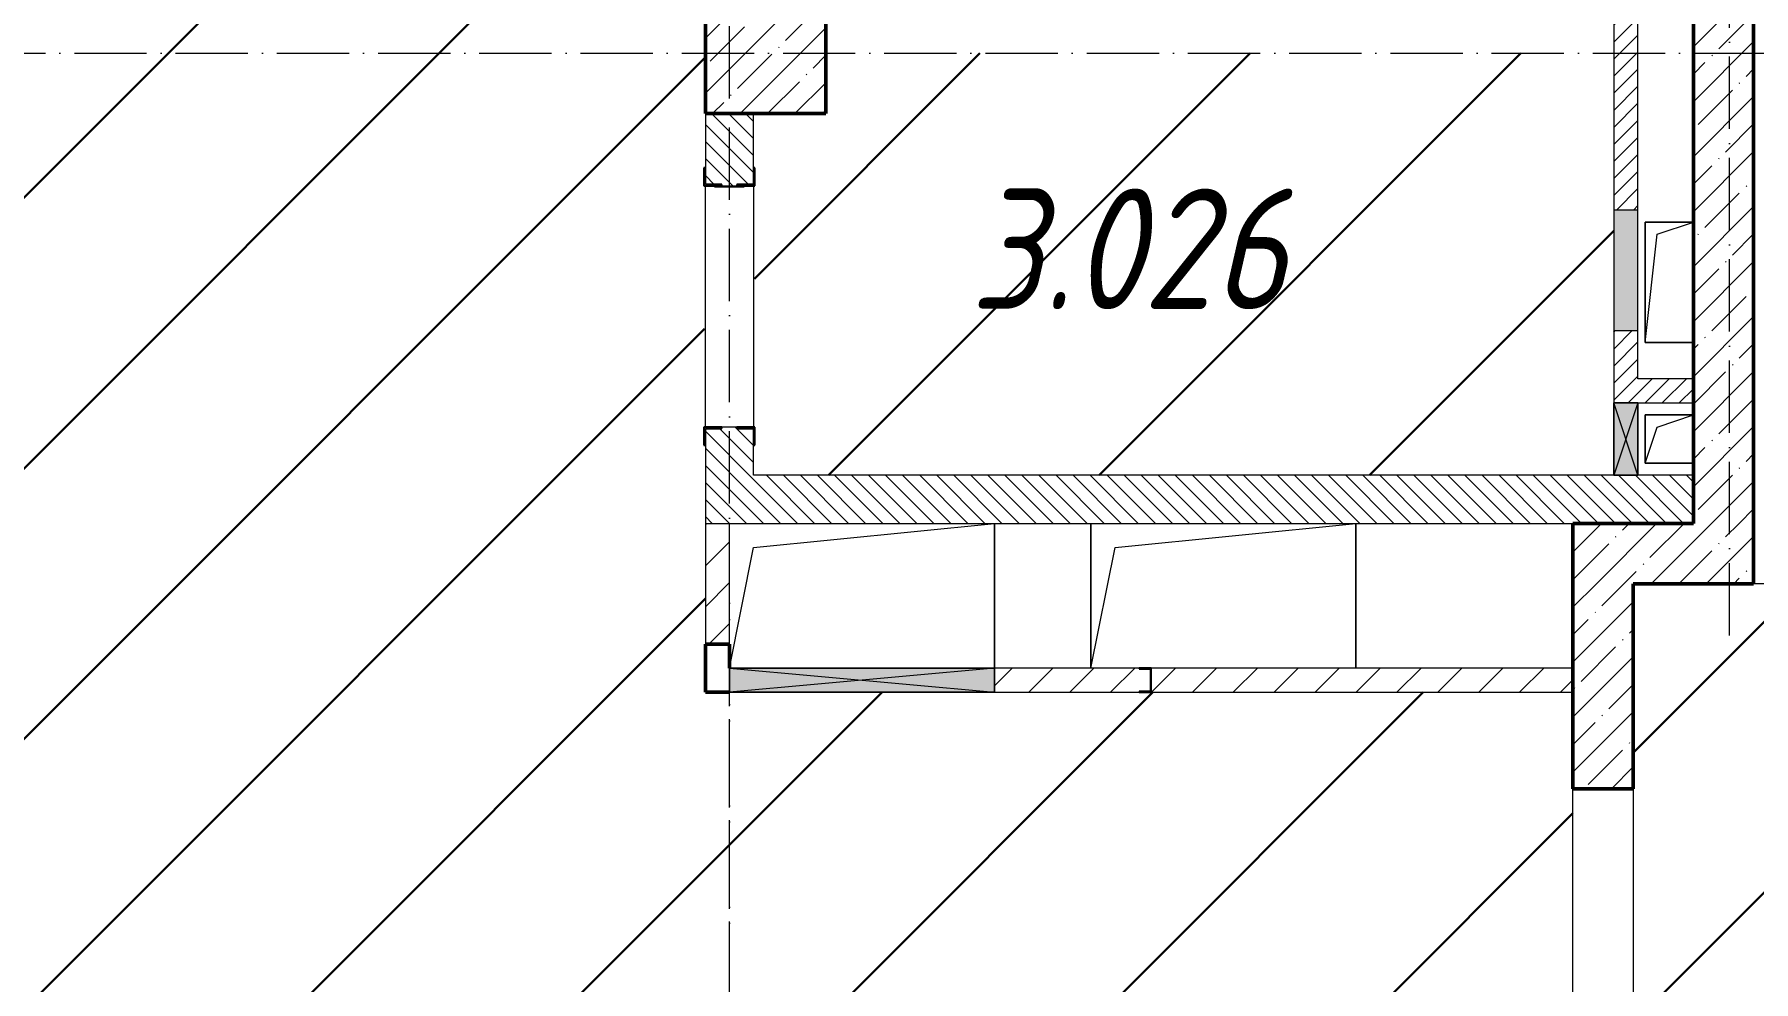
# Model space of a CAD drawing. Header units: millimetres. Extents: x -17017 to 628417, y -109036 to 199237.
# Drawn here: x 374236 to 381371, y -38782 to -34854 of the extents above; entities that cross this region are included whole.
import ezdxf

# ---------------------------------------------------------------- set-up
doc = ezdxf.new("R2010")
doc.units = ezdxf.units.MM
doc.linetypes.add('50_200_ШТРИХ_1Т_ш5_п1_п1_', pattern=[700, 500, -100, 0, -100])
for name, color, linetype, lineweight in [('A-DETL-GENF-OTLN', 7, 'Continuous', 9), ('A-FLOR-____-OTLN', 7, 'Continuous', 9), ('A-GENM-____-MCUT', 7, 'Continuous', 25), ('A-GENM-____-OTLN', 7, 'Continuous', 9), ('A-GENM-____-OTLN-1', 7, 'Continuous', 25), ('A-GLAZ-____-OTLN', 7, 'Continuous', 9), ('A-WALL-____-MCUT', 7, 'Continuous', 13), ('A-WALL-____-MCUT-2', 7, 'Continuous', 50), ('A-WALL-____-OTLN', 7, 'Continuous', 9), ('A-WALL-____-PATT-1', 7, 'Continuous', 9), ('A-WALL-FNSH-MCUT-1', 7, 'Continuous', 9), ('I-WALL-____-OTLN', 7, 'Continuous', 9), ('S-COLS-____-MCUT', 7, 'Continuous', 50), ('S-COLS-____-OTLN', 7, 'Continuous', 9), ('S-GRID-____-OTLN-1', 7, '50_200_ШТРИХ_1Т_ш5_п1_п1_', 9), ('Марки помещений', 7, 'Continuous', 9), ('стяжа', 7, 'Continuous', 30)]:
    doc.layers.add(name, color=color, linetype=linetype, lineweight=lineweight)
doc.styles.add('ISOCPEUR_I_2', font='isocpeui.ttf', dxfattribs={"width": 0.85, "height": 2.3})
pattern_1 = [(45, (283770.71, -86863.46), (-84.85281, 84.85281), [])]
pattern_2 = [(45, (283770.7, -86863.46), (-114.04925, 114.04925), []), (45, (283884.76, -86863.46), (-114.04925, 114.04925), [201.612, -40.322, 3.353, -36.97])]
pattern_3 = [(45, (283770.707, -86863.456), (-35.35534, 35.35534), [])]
pattern_4 = [(135, (283770.707, -86863.456), (-35.35534, -35.35534), [])]

# ---------------------------------------------------------------- blocks, each defined once
blk = doc.blocks.new('BSC_Колонна _Прямоугольная - 500х500-V146-АР1_План отверстий 3 этажа в осях 1-64_Ю-ЯЯ')
at = {"layer": 'S-COLS-____-OTLN'}
h = blk.add_hatch(dxfattribs=at)
h.set_pattern_fill('FP_151', color=256, style=0, pattern_type=2)
h.set_pattern_definition([(45, (-93500, -51931.04), (-114.04925, 114.04925), []), (45, (-93385.95, -51931.04), (-114.04925, 114.04925), [201.613, -40.323, 3.353, -36.97])])
h.paths.add_polyline_path([(-250, -250), (250, -250), (250, 250), (-250, 250)], flags=0)
at = {"layer": 'S-COLS-____-MCUT'}
for p, q in [((250, 250), (-250, 250)), ((-250, 250), (-250, -250)), ((250, -250), (250, 250)), ((-250, -250), (250, -250))]:
    blk.add_line(p, q, dxfattribs=at)
blk = doc.blocks.new('154_Стойка_СКБ_Уголок - СМ-2180_200-28268025-АР1_План отверстий 3 этажа в осях 1-64_Ю-ЯЯ')
at = {"layer": 'A-GENM-____-MCUT'}
for p, q in [((125, 156), (125, 81)), ((200, 156), (125, 156)), ((131, 81), (131, 150)), ((131, 150), (200, 150)), ((200, 150), (200, 156)), ((125, 81), (131, 81)), ((131, 19), (125, 19)), ((125, 19), (125, -56)), ((131, -50), (131, 19)), ((125, -56), (200, -56)), ((200, -50), (131, -50)), ((200, -56), (200, -50))]:
    blk.add_line(p, q, dxfattribs=at)
blk = doc.blocks.new('Стойка_Влож_Полоса боковая - Полоса-28213942-АР1_План отверстий 3 этажа в осях 1-64_Ю-ЯЯ')
at = {"layer": 'A-GENM-____-OTLN'}
for p, q in [((-5, 60), (0, 60)), ((-5, -60), (-5, 60)), ((0, -60), (-5, -60))]:
    blk.add_line(p, q, dxfattribs=at)
blk = doc.blocks.new('154_Фахверк_СКБ_Швеллер - Тип_100_3960-28515445-АР1_План отверстий 3 этажа в осях 1-64_Ю-ЯЯ')
at = {"layer": 'A-GENM-____-MCUT'}
for p, q in [((175, 50), (125, 50)), ((125, 50), (125, -50)), ((128, 47), (175, 47)), ((128, -47), (128, 47)), ((175, 47), (175, 50)), ((125, -50), (175, -50)), ((175, -47), (128, -47)), ((175, -50), (175, -47))]:
    blk.add_line(p, q, dxfattribs=at)
blk = doc.blocks.new('AR_Отверстие Ниша - Лючок-32405250-АР1_План отверстий 3 этажа в осях 1-64_Ю-ЯЯ')
at = {"layer": 'A-GLAZ-____-OTLN'}
blk.add_hatch(color=256, dxfattribs=at).paths.add_polyline_path([(250, -50), (250, 50), (-250, 50), (-250, -50)], flags=0)
for p, q in [((250, 50), (-250, 50)), ((-250, 50), (-250, -50)), ((250, -50), (250, 50)), ((-250, -50), (250, -50))]:
    blk.add_line(p, q, dxfattribs=at)
blk = doc.blocks.new('AR_Отверстие прямоугольное _в плите_ - AR_Отверстие прямоугольное _в плите_-30229458-АР1_План отверстий 3 этажа в осях 1-64_Ю-ЯЯ')
at = {"layer": 'A-GENM-____-OTLN'}
for p, q in [((100, 250), (-100, 250)), ((-100, 250), (-100, -250)), ((-50, 200), (100, 250)), ((-100, -250), (-50, 200)), ((-100, -250), (100, -250))]:
    blk.add_line(p, q, dxfattribs=at)
blk = doc.blocks.new('AR_Отверстие прямоугольное _в плите_ - AR_Отверстие прямоугольное _в плите_-V194-АР1_План отверстий 3 этажа в осях 1-64_Ю-ЯЯ')
at = {"layer": 'A-GENM-____-OTLN'}
for p, q in [((100, 100), (-100, 100)), ((-100, 100), (-100, -100)), ((-50, 50), (100, 100)), ((-100, -100), (-50, 50)), ((-100, -100), (100, -100))]:
    blk.add_line(p, q, dxfattribs=at)
blk = doc.blocks.new('AR_Отверстие прямоугольное _в плите_ - AR_Отверстие прямоугольное _в плите_-30552682-АР1_План отверстий 3 этажа в осях 1-64_Ю-ЯЯ')
at = {"layer": 'A-GENM-____-OTLN'}
for p, q in [((-550, 300), (-550, -300)), ((-450, 200), (550, 300)), ((550, -300), (550, 300)), ((-550, -300), (-450, 200))]:
    blk.add_line(p, q, dxfattribs=at)
blk = doc.blocks.new('AR_Отверстие прямоугольное _в плите_ - AR_Отверстие прямоугольное _в плите_-V204-АР1_План отверстий 3 этажа в осях 1-64_Ю-ЯЯ')
at = {"layer": 'A-GENM-____-OTLN'}
for p, q in [((-450, 200), (550, 300)), ((550, -300), (550, 300)), ((-550, -300), (-450, 200))]:
    blk.add_line(p, q, dxfattribs=at)
blk = doc.blocks.new('AR_Отверстие прямоугольное _в стене_ - AR_Отверстие прямоугольное _в стене__ОВ-36943067-АР1_План отверстий 3 этажа в осях 1-64_Ю-ЯЯ')
at = {"layer": 'A-GLAZ-____-OTLN'}
blk.add_hatch(color=256, dxfattribs=at).paths.add_polyline_path([(550, -50), (550, 50), (-550, 50), (-550, -50)], flags=0)
at = {"layer": 'A-DETL-GENF-OTLN'}
for p, q in [((-550, -50), (-550, 50)), ((-550, 50), (550, 50)), ((550, 50), (-550, -50)), ((-550, 50), (550, -50)), ((550, 50), (-550, 50)), ((-550, 50), (-550, -50)), ((550, 50), (550, -50)), ((550, -50), (550, 50)), ((550, -50), (-550, -50)), ((-550, -50), (550, -50))]:
    blk.add_line(p, q, dxfattribs=at)
blk = doc.blocks.new('AR_Отверстие прямоугольное _в стене__БезПР - AR_Отверстие прямоугольное _в стене__БезПР-36789536-АР1_План отверстий 3 этажа в осях 1-64_Ю-ЯЯ')
at = {"layer": 'A-GLAZ-____-OTLN'}
blk.add_hatch(color=256, dxfattribs=at).paths.add_polyline_path([(150, 50), (-150, 50), (-150, -50), (150, -50)], flags=0)
at = {"layer": 'A-DETL-GENF-OTLN'}
for p, q in [((-150, -50), (-150, 50)), ((-150, 50), (150, 50)), ((150, 50), (-150, -50)), ((-150, 50), (150, -50)), ((150, 50), (-150, 50)), ((-150, 50), (-150, -50)), ((150, 50), (150, -50)), ((150, -50), (150, 50)), ((150, -50), (-150, -50)), ((-150, -50), (150, -50))]:
    blk.add_line(p, q, dxfattribs=at)
blk = doc.blocks.new('BSC_Колонна _Прямоугольная1 - 200х100 _металл_-V211-АР1_План отверстий 3 этажа в осях 1-64_Ю-ЯЯ')
at = {"layer": 'S-COLS-____-MCUT'}
for p, q in [((0, 50), (-100, 50)), ((-100, 50), (-100, -50)), ((100, -50), (100, 50)), ((-100, -50), (100, -50))]:
    blk.add_line(p, q, dxfattribs=at)
blk = doc.blocks.new('3эт')
at = {"layer": 'S-GRID-____-OTLN-1', "color": 251, "ltscale": 0.6, "true_color": 0x636466}
for p, q in [((377120.7, -46882.4), (377120.7, 4029.4)), ((381270.7, -37346.8), (381270.7, 4029.4)), ((352977.2, -34932.4), (387845.1, -34932.4)), ((377120.7, -91346.1), (377120.7, -36982.5))]:
    blk.add_line(p, q, dxfattribs=at)

msp = doc.modelspace()

# ---------------------------------------------------------------- hatches: boundary and pattern name
at = {"layer": 'A-WALL-____-PATT-1'}
h = msp.add_hatch(dxfattribs=at)
h.set_pattern_fill('FP_12', color=256, style=0, pattern_type=2)
h.set_pattern_definition(pattern_2)
h.paths.add_polyline_path([(381120.7, -36882.4), (381370.7, -36882.4), (381370.7, -31682.4), (381120.7, -31682.4), (381120.7, -36097.9)], flags=0)
h = msp.add_hatch(dxfattribs=at)
h.set_pattern_fill('FP_8', color=256, style=0, pattern_type=2)
h.set_pattern_definition(pattern_3)
h.paths.add_polyline_path([(380890.7, -36382.4), (380890.7, -36082.4), (380790.7, -36082.4), (380790.7, -36382.4), (380865.7, -36382.4)], flags=0)
h.paths.add_polyline_path([(380852.9, -35582.4), (380890.7, -35582.4), (380890.7, -31982.4), (380790.7, -31982.4), (380790.7, -35582.4), (380850.7, -35582.4)], flags=0)
h = msp.add_hatch(dxfattribs=at)
h.set_pattern_fill('FP_9', color=256, style=0, pattern_type=2)
h.set_pattern_definition(pattern_4)
h.paths.add_polyline_path([(377220.7, -36882.4), (377220.7, -36488.4), (377151.7, -36488.4), (377151.7, -36482.4), (377089.7, -36482.4), (377089.7, -36488.4), (377020.7, -36488.4), (377020.7, -36882.4)], flags=0)
h.paths.add_polyline_path([(377089.7, -35482.4), (377151.7, -35482.4), (377151.7, -35476.4), (377220.7, -35476.4), (377220.7, -35182.4), (377020.7, -35182.4), (377020.7, -35476.4), (377089.7, -35476.4)], flags=0)
h = msp.add_hatch(dxfattribs=at)
h.set_pattern_fill('FP_8', color=256, style=0, pattern_type=2)
h.set_pattern_definition(pattern_3)
h.paths.add_polyline_path([(381120.7, -36382.4), (381120.7, -36282.4), (380890.7, -36282.4), (380890.7, -36382.4), (380967.2, -36382.4)], flags=0)
h = msp.add_hatch(dxfattribs=at)
h.set_pattern_fill('FP_9', color=256, style=0, pattern_type=2)
h.set_pattern_definition(pattern_4)
h.paths.add_polyline_path([(381120.7, -36882.4), (381120.7, -36682.4), (377220.7, -36682.4), (377220.7, -36882.4), (380967.2, -36882.4)], flags=0)
h = msp.add_hatch(dxfattribs=at)
h.set_pattern_fill('FP_7', color=256, style=0, pattern_type=2)
h.set_pattern_definition(pattern_1)
h.paths.add_polyline_path([(377020.7, -37382.4), (377120.7, -37382.4), (377120.7, -36882.4), (377020.7, -36882.4)], flags=0)
h = msp.add_hatch(dxfattribs=at)
h.set_pattern_fill('FP_12', color=256, style=0, pattern_type=2)
h.set_pattern_definition(pattern_2)
h.paths.add_polyline_path([(380870.7, -37132.4), (381370.7, -37132.4), (381370.7, -36882.4), (380620.7, -36882.4), (380620.7, -37132.4)], flags=0)
h = msp.add_hatch(dxfattribs=at)
h.set_pattern_fill('FP_12', color=256, style=0, pattern_type=2)
h.set_pattern_definition(pattern_2)
h.paths.add_polyline_path([(380620.7, -39782.4), (380870.7, -39782.4), (380870.7, -39582.4), (380620.7, -39582.4)], flags=0)
h.paths.add_polyline_path([(380870.7, -37982.4), (380870.7, -37132.4), (380620.7, -37132.4), (380620.7, -37982.4)], flags=0)
h = msp.add_hatch(dxfattribs=at)
h.set_pattern_fill('FP_7', color=256, style=0, pattern_type=2)
h.set_pattern_definition(pattern_1)
h.paths.add_polyline_path([(380620.7, -37582.4), (380620.7, -37482.4), (378870.7, -37482.4), (378870.7, -37582.4), (379199.8, -37582.4)], flags=0)
h.paths.add_polyline_path([(378820.7, -37582.4), (378820.7, -37579.4), (378867.7, -37579.4), (378867.7, -37485.4), (378820.7, -37485.4), (378820.7, -37482.4), (378220.7, -37482.4), (378220.7, -37582.4)], flags=0)
at = {"layer": 'стяжа'}
h = msp.add_hatch(dxfattribs=at)
h.set_pattern_fill('ANSI31', color=5, scale=250)
h.paths.add_polyline_path([(378870.7, -32282.4), (378070.7, -32282.4), (377370.7, -32282.4), (377320.7, -32282.4), (377220.7, -32282.4), (377220.7, -33007.4), (377226.7, -33007.4), (377226.7, -33082.4), (377220.7, -34232.4), (377226.7, -34232.4), (377226.7, -34307.4), (377224.7, -34432.4), (379190.7, -34432.4), (379240.7, -34432.4), (379960.7, -34432.4), (380260.7, -34432.4), (380790.7, -34432.4), (380790.7, -32082.4), (380690.7, -32082.4), (380390.7, -32082.4), (378855.7, -32082.4), (378855.7, -32317.4), (378890.7, -32317.4), (378890.7, -33547.4), (378870.7, -33547.4)])
h.paths.add_polyline_path([(377620.7, -32682.4), (377420.7, -32682.4), (377420.7, -32482.4), (377620.7, -32482.4)], flags=16)
h.paths.add_polyline_path([(378870.7, -34197.4), (378890.7, -34197.4), (378890.7, -34397.4), (378870.7, -34397.4)], flags=0)
h.paths.add_polyline_path([(380790.7, -35582.4), (380790.7, -34932.4), (377520.7, -34932.4), (377520.7, -35182.4), (377220.7, -35182.4), (377220.7, -35407.4), (377226.7, -35407.4), (377226.7, -35482.4), (377220.7, -36482.4), (377226.7, -36482.4), (377226.7, -36557.4), (377220.7, -36682.4), (380790.7, -36682.4), (380790.7, -36382.4), (380790.7, -36082.4)])
h.paths.add_polyline_path([(366970.7, -37607.4), (366964.7, -37607.4), (366964.7, -37532.4), (366970.5, -35807.4), (366964.7, -35807.4), (366964.7, -35738.4), (366964.7, -35732.4), (366964.7, -35657.4), (366970.7, -35182.4), (366670.7, -35182.4), (366670.7, -34782.4), (366294.7, -34782.4), (366294.7, -34788.4), (365746.7, -34788.4), (365466.7, -34782.4), (365420.7, -34782.4), (364270.7, -34782.4), (364224.7, -34782.4), (361570.7, -34782.4), (361520.7, -34782.4), (358770.7, -34782.4), (358770.7, -35182.4), (358720.7, -35182.4), (358720.7, -35282.4), (358520.7, -35282.4), (358520.7, -35407.4), (358526.7, -35407.4), (358526.7, -35482.4), (358520.7, -37276.4), (358526.7, -37276.4), (358526.7, -37351.4), (358520.7, -38407.4), (358526.7, -38407.4), (358526.7, -38482.4), (358520.7, -40282.4), (358526.7, -40282.4), (358526.7, -40357.4), (358520.7, -40432.4), (358770.7, -40432.4), (358770.7, -40932.4), (358720.7, -40932.4), (358720.7, -41032.4), (358520.7, -41032.4), (358520.7, -41407.4), (358526.7, -41407.4), (358526.7, -41482.4), (358520.7, -43282.4), (358526.7, -43282.4), (358526.7, -43382.4), (358770.7, -43382.4), (358770.7, -43882.4), (361270.7, -43882.4), (361270.7, -43382.4), (361270.7, -43232.4), (362170.7, -43232.4), (362720.7, -43232.4), (362770.7, -43232.4), (362870.7, -43232.4), (362870.7, -43882.4), (366670.7, -43882.4), (366670.7, -43382.4), (367170.7, -43382.4), (367170.7, -43682.4), (371470.7, -43682.4), (371470.7, -43632.4), (370370.7, -43632.4), (370370.7, -43132.4), (369970.7, -43132.4), (369970.7, -43632.4), (368870.7, -43632.4), (368870.7, -43132.4), (368480.7, -43132.4), (368470.7, -43133.7), (368470.7, -43633.7), (367570.7, -43633.7), (367570.7, -43132.4), (369320.7, -43132.4), (369320.7, -43032.4), (369370.7, -43032.4), (370420.7, -43032.4), (371470.7, -43032.4), (371570.7, -43032.4), (371570.7, -43682.4), (372070.7, -43682.4), (372370.7, -43682.4), (372520.7, -43682.4), (372520.7, -43382.4), (373020.7, -43382.4), (373020.7, -43882.4), (376470.7, -43882.4), (376470.7, -43382.4), (376970.7, -43382.4), (376970.7, -42604.5, -0.268162), (376945.7, -42561.2, -0.268162), (376970.7, -42517.9), (376970.7, -40032.4), (376470.7, -40032.4), (376470.7, -39532.4), (376970.7, -39532.4), (376970.7, -39832.4), (380620.7, -39832.4), (380620.7, -39582.4), (380620.7, -37982.4), (380620.7, -37582.4), (378870.7, -37582.4), (378820.7, -37582.4), (378220.7, -37582.4), (377120.7, -37582.4), (377020.7, -37582.4), (377020.7, -37382.4), (377020.7, -36882.4), (377020.7, -36557.4), (377014.7, -36557.4), (377014.7, -36482.4), (377020.7, -35482.4), (377014.7, -35482.4), (377014.7, -35407.4), (377020.7, -35182.4), (377020.7, -34682.4), (377020.7, -34307.4), (377014.7, -34307.4), (377014.7, -34232.4), (377020.7, -33082.4), (377014.7, -33082.4), (377014.7, -33007.4), (377020.7, -31682.4), (373020.7, -31682.4), (372520.7, -31682.4), (372519.3, -31682.4), (371919.3, -31682.4), (369585.7, -31682.4), (369585.7, -31688.4), (369170.7, -31688.4), (369170.7, -31682.4), (367470.7, -31682.4), (367470.7, -31688.4), (367395.7, -31688.4), (367170.7, -31682.4), (367170.7, -31917.4), (367170.7, -32167.4), (367170.7, -32507.4), (367176.7, -32507.4), (367176.7, -32582.4), (367176.7, -32588.4), (367176.7, -32657.4), (367171.1, -33657.4), (367176.7, -33657.4), (367176.7, -33726.4), (367176.7, -33732.4), (367176.7, -33807.4), (367170.7, -34682.4), (367170.7, -35182.4), (367170.7, -35657.4), (367176.7, -35657.4), (367176.7, -35732.4), (367176.7, -35738.4), (367170.7, -35762.4), (367170.7, -35732.4), (367130.7, -35732.4), (367130.7, -35737.4), (367010.7, -35737.4), (366970.7, -35733.1), (366970.7, -37532.4), (367039.7, -37532.4), (367101.7, -37532.4), (367176.7, -37532.4), (367176.7, -37607.4), (367170.7, -38007.4), (367176.7, -38007.4), (367176.7, -38082.4), (367170.7, -38112.4), (367170.7, -38082.4), (367101.7, -38082.4), (367039.7, -38082.4), (366970.7, -38082.4), (366970.7, -39882.4), (367010.7, -39882.4), (367010.7, -39877.4), (367130.7, -39877.4), (367170.7, -39881.8), (367170.7, -39852.4), (367176.7, -39807.4), (367176.7, -39876.4), (367176.7, -39882.4), (367176.7, -39957.4), (367170.7, -40432.4), (367170.7, -40932.4), (367170.7, -41157.4), (367176.7, -41157.4), (367176.7, -41232.4), (367101.7, -41232.4), (367039.7, -41232.4), (366964.7, -41232.4), (366964.7, -41157.4), (366970.7, -40932.4), (366670.7, -40932.4), (366670.7, -40432.4), (366970.7, -40432.4), (366970.7, -39957.4), (366964.7, -39957.4), (366964.7, -39882.4), (366964.7, -39876.4), (366964.7, -39807.4), (366970.7, -38082.4), (366964.7, -38082.4), (366964.7, -38007.4)])
h.paths.add_polyline_path([(367176.7, -42926.4), (367170.7, -42926.4), (367170.7, -42932.4), (367176.7, -42932.4)], flags=16)
h.paths.add_polyline_path([(366964.7, -42926.4), (366970.7, -42926.4), (367010.7, -42929.9), (367010.7, -42927.4), (367130.7, -42927.4), (367176.7, -42940.1), (367176.7, -42938.4), (367101.7, -42938.4), (367052.1, -42932.4), (367039.7, -42932.4), (367039.7, -42938.4), (366970.7, -42938.4), (366970.7, -43007.4), (366964.7, -43007.4), (366964.7, -42932.4)], flags=16)
h.paths.add_polyline_path([(372520.7, -35182.4), (372520.7, -34682.4), (373020.7, -34682.4), (373470.7, -34682.4), (373720.7, -34682.4), (373820.7, -34682.4), (373820.7, -36882.4), (372720.7, -36882.4), (372720.7, -38732.4), (373820.7, -38732.4), (373820.7, -40932.4), (373020.7, -40932.4), (372520.7, -40932.4), (372520.7, -40432.4)], flags=16)
h.paths.add_polyline_path([(373020.7, -36782.4), (373020.7, -35382.4), (373720.7, -35382.4), (373720.7, -34782.4), (373470.7, -34782.4), (373470.7, -34682.4), (373720.7, -34682.4), (373720.7, -34782.4), (373720.7, -36782.4)], flags=0)
h.paths.add_polyline_path([(373020.7, -38932.4), (373620.7, -38932.4), (373620.7, -40232.4), (373020.7, -40232.4)], flags=0)
h.paths.add_polyline_path([(373020.7, -36782.4), (373020.7, -35382.4), (373720.7, -35382.4), (373137.4, -35499.1)], flags=0)
h.paths.add_polyline_path([(378168.3, -34418.7), (379824.1, -34418.7), (379824.1, -33218.7), (378168.3, -33218.7)], flags=24)
h.paths.add_polyline_path([(377943.9, -36318.4), (379577.4, -36318.4), (379577.4, -35118.4), (377943.9, -35118.4)], flags=24)
h = msp.add_hatch(dxfattribs=at)
h.set_pattern_fill('ANSI31', color=5, scale=250)
h.paths.add_polyline_path([(384770.7, -38782.4), (384770.7, -37132.4), (383220.7, -37132.4), (382290.7, -37132.4), (382290.7, -37210.9), (382050.7, -37210.9), (382050.7, -37132.4), (381370.7, -37132.4), (380870.7, -37132.4), (380870.7, -37982.4), (380870.7, -39582.4), (380870.7, -39782.4), (384770.7, -39782.4)])

# ---------------------------------------------------------------- linework, layer by layer
at = {"layer": 'A-FLOR-____-OTLN'}
for p, q in [((380920.7, -35632.4), (381120.7, -35632.4)), ((380920.7, -36132.4), (380920.7, -35632.4)), ((381120.7, -36132.4), (380920.7, -36132.4)), ((380920.7, -36432.4), (381120.7, -36432.4)), ((380920.7, -36632.4), (380920.7, -36432.4)), ((381120.7, -36632.4), (380920.7, -36632.4)), ((378220.7, -36882.4), (378220.7, -37482.4)), ((378620.7, -37482.4), (378620.7, -36882.4)), ((379720.7, -36882.4), (379720.7, -37482.4)), ((382050.7, -37132.4), (381370.7, -37132.4))]:
    msp.add_line(p, q, dxfattribs=at)
at = {"layer": 'A-WALL-____-MCUT'}
for p, q in [((377020.7, -35182.4), (377020.7, -35407.4)), ((377220.7, -35407.4), (377220.7, -35182.4)), ((377089.7, -35482.4), (377151.7, -35482.4)), ((377151.7, -36482.4), (377089.7, -36482.4)), ((377020.7, -36557.4), (377020.7, -36882.4)), ((377220.7, -36682.4), (377220.7, -36557.4)), ((380790.7, -36682.4), (377220.7, -36682.4)), ((381120.7, -36682.4), (380890.7, -36682.4)), ((377020.7, -36882.4), (380620.7, -36882.4))]:
    msp.add_line(p, q, dxfattribs=at)
at = {"layer": 'A-WALL-____-MCUT-2'}
for p, q in [((381120.7, -31432.4), (381120.7, -36882.4)), ((381370.7, -37132.4), (381370.7, -31682.4)), ((380620.7, -36882.4), (380620.7, -37982.4)), ((381120.7, -36882.4), (380620.7, -36882.4)), ((380870.7, -37982.4), (380870.7, -37132.4)), ((380870.7, -37132.4), (381370.7, -37132.4)), ((380620.7, -37982.4), (380870.7, -37982.4))]:
    msp.add_line(p, q, dxfattribs=at)
at = {"layer": 'A-WALL-____-OTLN'}
for p, q in [((380620.7, -39582.4), (380620.7, -37982.4)), ((380870.7, -37982.4), (380870.7, -39582.4))]:
    msp.add_line(p, q, dxfattribs=at)
at = {"layer": 'A-WALL-FNSH-MCUT-1'}
for p, q in [((380890.7, -35582.4), (380890.7, -31982.4)), ((380790.7, -34532.4), (380790.7, -35582.4)), ((380790.7, -36082.4), (380790.7, -36382.4)), ((380890.7, -36282.4), (380890.7, -36082.4)), ((381120.7, -36282.4), (380890.7, -36282.4)), ((380890.7, -36382.4), (381120.7, -36382.4)), ((377020.7, -36882.4), (377020.7, -37382.4)), ((377120.7, -37382.4), (377120.7, -36882.4)), ((378820.7, -37482.4), (378220.7, -37482.4)), ((380620.7, -37482.4), (378870.7, -37482.4)), ((378220.7, -37582.4), (378820.7, -37582.4)), ((378870.7, -37582.4), (380620.7, -37582.4))]:
    msp.add_line(p, q, dxfattribs=at)
at = {"layer": 'I-WALL-____-OTLN'}
for p, q in [((377020.7, -36482.4), (377020.7, -35482.4)), ((377220.7, -35482.4), (377220.7, -36482.4))]:
    msp.add_line(p, q, dxfattribs=at)

# ---------------------------------------------------------------- block references
at = {"layer": 'A-GENM-____-OTLN', "rotation": 89.99999999999991}
msp.add_blockref('Стойка_Влож_Полоса боковая - Полоса-28213942-АР1_План отверстий 3 этажа в осях 1-64_Ю-ЯЯ', (377120.7, -35482.4), dxfattribs=at)
at = {"layer": 'A-GENM-____-OTLN'}
for name, p in [('AR_Отверстие прямоугольное _в плите_ - AR_Отверстие прямоугольное _в плите_-30229458-АР1_План отверстий 3 этажа в осях 1-64_Ю-ЯЯ', (381020.7, -35882.4)), ('AR_Отверстие прямоугольное _в плите_ - AR_Отверстие прямоугольное _в плите_-V194-АР1_План отверстий 3 этажа в осях 1-64_Ю-ЯЯ', (381020.7, -36532.4)), ('AR_Отверстие прямоугольное _в плите_ - AR_Отверстие прямоугольное _в плите_-V204-АР1_План отверстий 3 этажа в осях 1-64_Ю-ЯЯ', (377670.7, -37182.4)), ('AR_Отверстие прямоугольное _в плите_ - AR_Отверстие прямоугольное _в плите_-30552682-АР1_План отверстий 3 этажа в осях 1-64_Ю-ЯЯ', (379170.7, -37182.4))]:
    msp.add_blockref(name, p, dxfattribs=at)
at = {"layer": 'A-GENM-____-OTLN-1'}
for name, p, rotation in [('154_Стойка_СКБ_Уголок - СМ-2180_200-28268025-АР1_План отверстий 3 этажа в осях 1-64_Ю-ЯЯ', (377170.7, -35607.4), 89.9999999999999), ('154_Стойка_СКБ_Уголок - СМ-2180_200-28268025-АР1_План отверстий 3 этажа в осях 1-64_Ю-ЯЯ', (377070.7, -36357.4), 269.9999999999999), ('154_Фахверк_СКБ_Швеллер - Тип_100_3960-28515445-АР1_План отверстий 3 этажа в осях 1-64_Ю-ЯЯ', (378995.7, -37532.4), 180)]:
    msp.add_blockref(name, p, dxfattribs=dict(at, rotation=rotation))
at = {"layer": 'A-GLAZ-____-OTLN', "rotation": 270}
for name, p in [('AR_Отверстие Ниша - Лючок-32405250-АР1_План отверстий 3 этажа в осях 1-64_Ю-ЯЯ', (380840.7, -35832.4)), ('AR_Отверстие прямоугольное _в стене__БезПР - AR_Отверстие прямоугольное _в стене__БезПР-36789536-АР1_План отверстий 3 этажа в осях 1-64_Ю-ЯЯ', (380840.7, -36532.4))]:
    msp.add_blockref(name, p, dxfattribs=at)
at = {"layer": 'A-GLAZ-____-OTLN'}
msp.add_blockref('AR_Отверстие прямоугольное _в стене_ - AR_Отверстие прямоугольное _в стене__ОВ-36943067-АР1_План отверстий 3 этажа в осях 1-64_Ю-ЯЯ', (377670.7, -37532.4), dxfattribs=at)
at = {"layer": 'S-COLS-____-OTLN'}
msp.add_blockref('BSC_Колонна _Прямоугольная - 500х500-V146-АР1_План отверстий 3 этажа в осях 1-64_Ю-ЯЯ', (377270.7, -34932.4), dxfattribs=at)
at = {"layer": 'S-COLS-____-OTLN', "rotation": 270.0000000000001}
msp.add_blockref('BSC_Колонна _Прямоугольная1 - 200х100 _металл_-V211-АР1_План отверстий 3 этажа в осях 1-64_Ю-ЯЯ', (377070.7, -37482.4), dxfattribs=at)
at = {"layer": 'стяжа'}
msp.add_blockref('3эт', (0, 0), dxfattribs=at)

# ---------------------------------------------------------------- texts
at = {"layer": 'Марки помещений', "insert": (378119.5, -35493.4), "char_height": 500, "width": 785.654, "attachment_point": 1, "style": 'ISOCPEUR_I_2'}
msp.add_mtext('3.026', dxfattribs=at)

doc.saveas('drawing.dxf')
